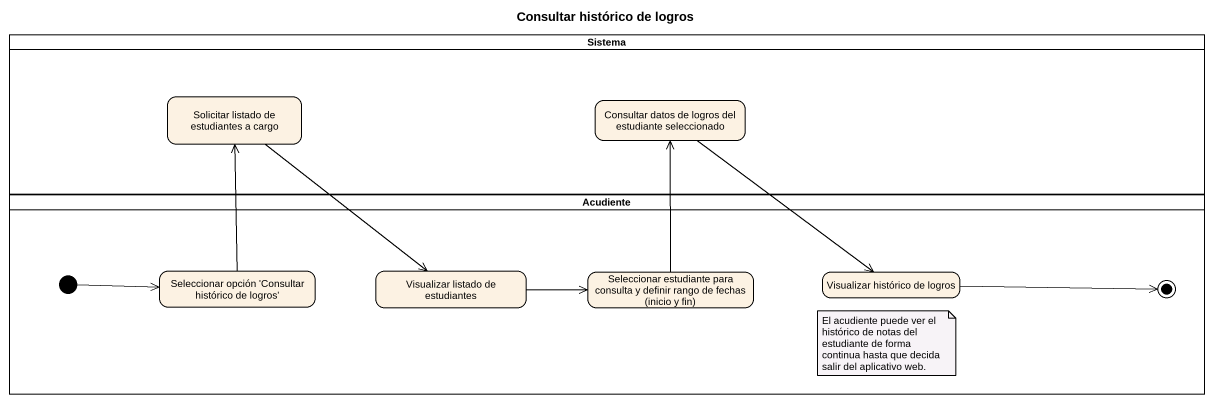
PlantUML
@startuml
title Consultar histórico de logros
hide empty description
state Sistema <<partition>> {
  state "Solicitar listado de estudiantes a cargo" as Solicitar_listado_de
  state "Consultar datos de logros del estudiante seleccionado" as Consultar_datos_de_logros
}
state Acudiente <<partition>> {
  state "Seleccionar opción 'Consultar histórico de logros'" as Seleccionar_opción
  state "Visualizar listado de estudiantes" as Visualizar_listado_de
  state "Seleccionar estudiante para consulta y definir rango de fechas (inicio y fin)" as Seleccionar_estudiante_para
  state "Visualizar histórico de logros" as Visualizar_histórico_de
  [*] -right-> Seleccionar_opción
  Visualizar_histórico_de -right-> [*]
}
Solicitar_listado_de --> Visualizar_listado_de
Consultar_datos_de_logros --> Visualizar_histórico_de
Seleccionar_opción -up-> Solicitar_listado_de
Visualizar_listado_de -right-> Seleccionar_estudiante_para
Seleccionar_estudiante_para -up-> Consultar_datos_de_logros
note as N1
  El acudiente puede ver el histórico de notas del estudiante de forma continua hasta que decida salir del aplicativo web.
end note
@enduml
